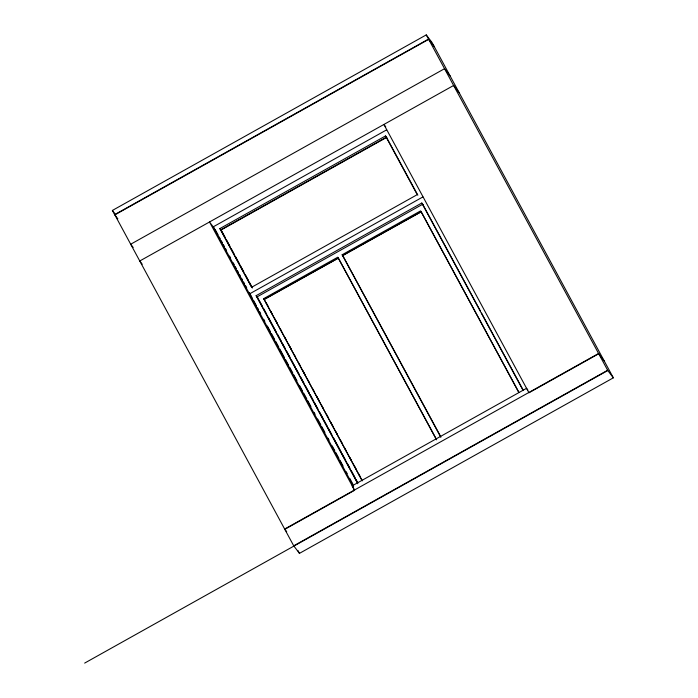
<?xml version="1.0" encoding="UTF-8"?>
<svg xmlns="http://www.w3.org/2000/svg" width="698" height="698" viewBox="0 0 698 698"><rect width="100%" height="100%" fill="white"/><g stroke="black" fill="none" stroke-linecap="round" stroke-linejoin="round"><path stroke-width="1.05" d="M434.269 46.635L428.528 39.088L114.647 214.635L112.387 210.447L426.26 34.9L432.001 42.438L613.341 377.827L299.459 553.366L293.727 545.827L114.838 214.879L428.712 39.332M386.648 129.854L213.222 226.85L353.633 486.532M385.505 135.953L417.238 194.646L251.585 287.297L219.853 228.604L385.505 135.953L386.744 137.576M220.961 230.061L386.613 137.419M422.918 196.932L249.491 293.928L250.722 295.551M357.804 483.758L256.114 295.682L421.775 203.031L423.005 204.654M361.861 480.25L263.67 298.648L337.78 257.204L436.486 439.757M440.839 437.314L342.142 254.77L420.606 210.883L518.797 392.477M264.315 299.503L338.425 258.059L264.132 299.259L362.323 480.852M342.605 255.372L421.26 211.73L342.788 255.616L440.735 436.625M284.845 529.302L354.593 490.293L209.522 221.981L214.461 228.473M598.718 353.755L528.971 392.765L383.9 124.462L385.75 126.896M293.727 545.827L607.6 370.289L613.341 377.827M84.659 663.1L607.792 370.525L426.26 34.9M450.131 75.977L444.582 68.683L130.701 244.221L133.17 247.467M459.205 92.747L453.648 85.453L139.766 260.991L142.235 264.237M604.276 361.058L598.535 353.52L284.662 529.058L286.695 531.736M527.819 390.034L526.519 388.332L352.141 485.86L354.41 490.048M342.142 254.77L343.067 255.983M219.853 228.604L221.083 230.227M263.67 298.648L264.594 299.87M256.114 295.682L257.972 298.116M112.387 210.447L114.934 213.797M114.838 214.879L116.069 216.502M116.566 217.148L117.84 218.823M417.84 195.161L386.43 137.174L220.777 229.816L252.179 287.812M480.512 311.177L422.7 204.252L257.039 296.894L357.699 483.06M481.55 313.088L523.36 390.418M421.775 203.031L522.95 390.156M421.069 211.485L518.928 392.372M338.242 257.815L436.616 439.653M266.147 302.731L268.215 306.562M270.798 311.334L272.342 314.205M274.933 318.986L277.516 323.759M280.099 328.54L281.652 331.41M284.749 337.143L286.302 340.013M288.885 344.786L291.467 349.567M294.05 354.348L295.603 357.21M298.7 362.951L300.253 365.813M302.836 370.594L305.419 375.376M308.001 380.148L309.554 383.019M312.652 388.751L314.205 391.622M316.787 396.403L319.37 401.176M321.953 405.957L323.506 408.827M326.612 414.56L328.156 417.43M330.739 422.203L333.33 426.984M335.913 431.765L337.457 434.627M340.039 439.408L342.107 443.23M344.699 448.011L346.243 450.882M349.864 457.565L351.417 460.436M353.999 465.217L356.067 469.039M358.65 473.82L360.194 476.682M221.702 231.038L225.28 237.66M226.309 239.554L229.886 246.185M231.422 249.02L233.987 253.758M235.523 256.594L239.1 263.225M240.129 265.118L243.707 271.74M245.242 274.584L248.314 280.264M249.343 282.158L252.414 287.838M259.002 300.027L262.099 305.75M263.643 308.612L266.741 314.344M268.294 317.206L276.033 331.524M277.586 334.394L281.198 341.078M282.228 342.988L285.325 348.712M286.355 350.623L289.975 357.306M291.52 360.168L295.132 366.851M296.17 368.762L299.268 374.486M300.297 376.397L303.909 383.08M305.462 385.942L309.074 392.625M310.104 394.536L313.201 400.268M314.231 402.179L317.843 408.854M319.396 411.724L323.008 418.407M324.038 420.309L327.135 426.042M328.173 427.953L331.786 434.636M333.33 437.498L341.078 451.815M342.107 453.726L345.719 460.41M347.272 463.271L349.855 468.044M351.399 470.914L355.012 477.598M356.041 479.5L357.594 482.37M215.071 229.284L218.186 235.034M219.216 236.945L220.254 238.864M221.292 240.784L222.33 242.695M223.36 244.614L224.398 246.534M225.437 248.444L226.475 250.364M229.581 256.114L230.619 258.033M233.211 262.823L234.24 264.734M235.278 266.653L236.317 268.573M237.355 270.484L238.384 272.403M239.423 274.323L240.461 276.234M241.499 278.153L242.538 280.072M243.567 281.983L244.605 283.903M245.644 285.822L246.682 287.733M249.273 292.523L252.379 298.273M253.418 300.192L256.524 305.942M257.562 307.862L258.592 309.772M259.63 311.692L260.668 313.611M263.774 319.361L264.812 321.272M267.404 326.062L270.51 331.812M271.548 333.731L274.654 339.481M275.693 341.401L278.799 347.15M279.837 349.061L284.505 357.69M285.534 359.601L288.649 365.351M289.679 367.27L292.794 373.02M293.832 374.939L296.938 380.689M299.529 385.479L302.635 391.229M303.674 393.14L306.78 398.89M307.818 400.809L310.924 406.559M314.03 412.309L315.068 414.219M317.66 419.018L320.766 424.768M321.804 426.679L324.919 432.428M328.025 438.178L329.063 440.098M332.169 445.848L334.761 450.638M335.799 452.557L338.905 458.307M339.943 460.218L343.05 465.967M346.156 471.717L347.194 473.637M349.785 478.427L352.891 484.176M297.95 550.574L299.459 553.366"/></g></svg>
